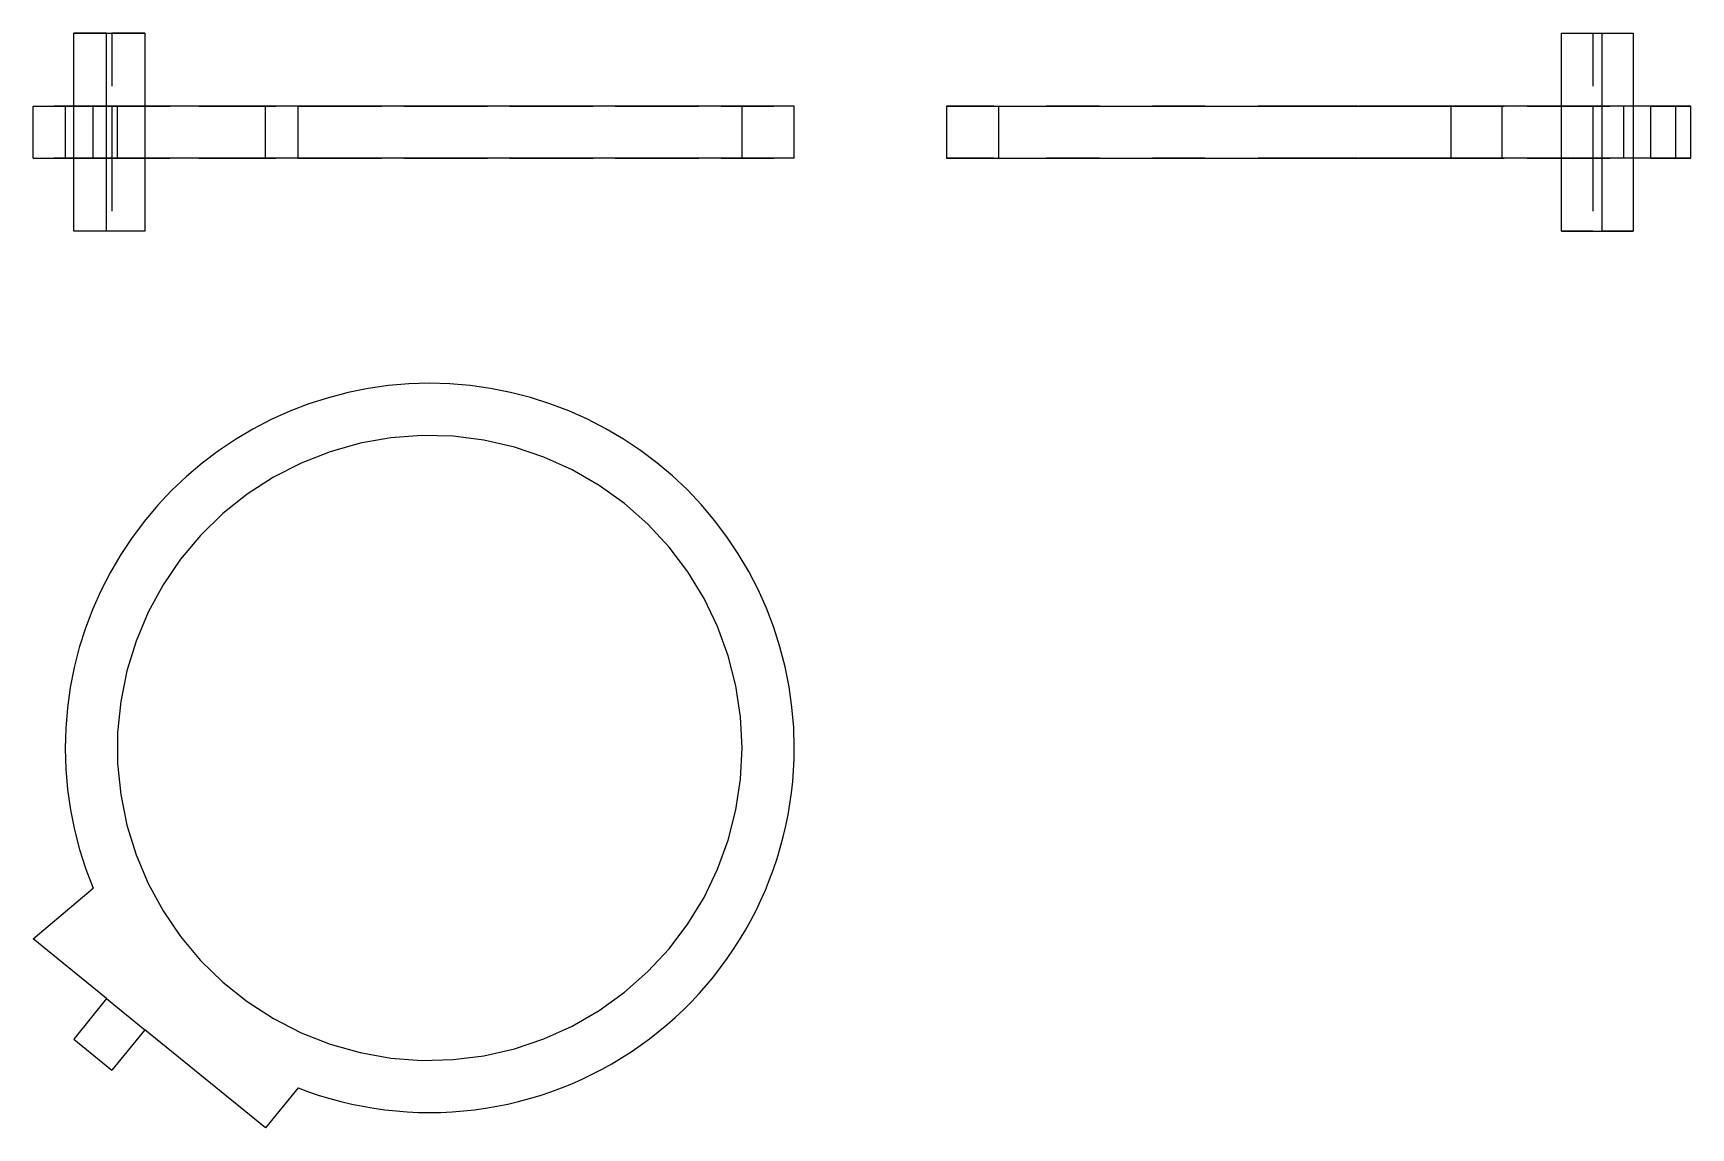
# Model space of a CAD drawing. Extents: x 0 to 3.14, y 0 to 2.07.
import ezdxf

# ---------------------------------------------------------------- set-up
doc = ezdxf.new("R2010")
doc.units = 0
doc.linetypes.add('HIDDEN', pattern=[0.071972, 0.048005, -0.023967])
for name, color, linetype in [('FRONT', 7, 'CONTINUOUS'), ('FRONT_HID', 7, 'HIDDEN'), ('LEFT', 7, 'CONTINUOUS'), ('LEFT_HID', 7, 'HIDDEN'), ('TOP', 7, 'CONTINUOUS')]:
    doc.layers.add(name, color=color, linetype=linetype)

msp = doc.modelspace()

# ---------------------------------------------------------------- linework, layer by layer
at = {"layer": 'FRONT'}
for p, q in [((0.076731, 1.932098), (0.076731, 2.069984)), ((0.138838, 2.069984), (0.076731, 2.069984)), ((0.138838, 1.932098), (0.138838, 2.069984)), ((0.138838, 2.069984), (0.211157, 2.069984)), ((0.211157, 2.069984), (0.211157, 1.932098)), ((0, 1.833608), (0, 1.932098)), ((0, 1.932098), (0.06057, 1.932098)), ((1.43943, 1.932098), (0.06057, 1.932098)), ((0.06057, 1.932098), (0.06057, 1.833608)), ((1.43943, 1.833608), (1.43943, 1.932098)), ((0, 1.833608), (0.06057, 1.833608)), ((1.43943, 1.833608), (0.06057, 1.833608)), ((0.076731, 1.695722), (0.076731, 1.833608)), ((0.138838, 1.695722), (0.138838, 1.833608)), ((0.211157, 1.833608), (0.211157, 1.695722)), ((0.138838, 1.695722), (0.076731, 1.695722)), ((0.211157, 1.695722), (0.138838, 1.695722))]:
    msp.add_line(p, q, dxfattribs=at)
at = {"layer": 'FRONT_HID', "linetype": 'HIDDEN'}
for p, q in [((0.076731, 2.069984), (0.14905, 2.069984)), ((0.211157, 2.069984), (0.14905, 2.069984)), ((0.14905, 2.069984), (0.14905, 1.932098)), ((0.138838, 1.932098), (0, 1.932098)), ((0.06057, 1.932098), (0.11361, 1.932098)), ((0.06057, 1.932098), (0.11361, 1.932098)), ((0.076731, 1.833608), (0.076731, 1.932098)), ((0.11361, 1.833608), (0.11361, 1.932098)), ((0.11361, 1.932098), (0.500935, 1.932098)), ((0.11361, 1.932098), (0.500935, 1.932098)), ((0.138838, 1.833608), (0.138838, 1.932098)), ((0.211157, 1.932098), (0.138838, 1.932098)), ((0.14905, 1.932098), (0.14905, 1.833608)), ((1.34094, 1.932098), (0.15906, 1.932098)), ((0.15906, 1.932098), (1.34094, 1.932098)), ((0.15906, 1.932098), (0.15906, 1.833608)), ((0.43956, 1.932098), (0.211157, 1.932098)), ((0.211157, 1.932098), (0.211157, 1.833608)), ((0.500935, 1.932098), (0.43956, 1.932098)), ((0.43956, 1.833608), (0.43956, 1.932098)), ((0.500935, 1.833608), (0.500935, 1.932098)), ((0.500935, 1.932098), (1.43943, 1.932098)), ((1.34094, 1.833608), (1.34094, 1.932098)), ((0.138838, 1.833608), (0, 1.833608)), ((0.06057, 1.833608), (0.11361, 1.833608)), ((0.06057, 1.833608), (0.11361, 1.833608)), ((0.11361, 1.833608), (0.500935, 1.833608)), ((0.11361, 1.833608), (0.500935, 1.833608)), ((0.138838, 1.833608), (0.211157, 1.833608)), ((0.14905, 1.833608), (0.14905, 1.695722)), ((1.34094, 1.833608), (0.15906, 1.833608)), ((0.15906, 1.833608), (1.34094, 1.833608)), ((0.43956, 1.833608), (0.211157, 1.833608)), ((0.500935, 1.833608), (0.43956, 1.833608)), ((0.500935, 1.833608), (1.43943, 1.833608)), ((0.14905, 1.695722), (0.076731, 1.695722)), ((0.211157, 1.695722), (0.14905, 1.695722))]:
    msp.add_line(p, q, dxfattribs=at)
at = {"layer": 'LEFT'}
for p, q in [((2.890815, 2.069984), (2.967254, 2.069984)), ((2.890815, 1.932098), (2.890815, 2.069984)), ((2.967254, 1.932098), (2.967254, 2.069984)), ((2.967254, 2.069984), (3.026014, 2.069984)), ((3.026014, 2.069984), (3.026014, 1.932098)), ((1.727316, 1.932098), (2.681925, 1.932098)), ((1.727316, 1.932098), (1.727316, 1.833608)), ((2.778009, 1.932098), (2.681925, 1.932098)), ((2.681925, 1.833608), (2.681925, 1.932098)), ((2.890815, 1.932098), (2.778009, 1.932098)), ((2.778009, 1.833608), (2.778009, 1.932098)), ((2.890815, 1.833608), (2.890815, 1.932098)), ((2.967254, 1.833608), (2.967254, 1.932098)), ((3.026014, 1.932098), (3.026014, 1.833608)), ((3.135152, 1.932098), (3.026014, 1.932098)), ((3.135152, 1.833608), (3.135152, 1.932098)), ((1.727316, 1.833608), (2.681925, 1.833608)), ((2.778009, 1.833608), (2.681925, 1.833608)), ((2.890815, 1.833608), (2.778009, 1.833608)), ((2.890815, 1.695722), (2.890815, 1.833608)), ((2.967254, 1.695722), (2.967254, 1.833608)), ((3.026014, 1.833608), (3.026014, 1.695722)), ((3.135152, 1.833608), (3.026014, 1.833608)), ((2.890815, 1.695722), (2.967254, 1.695722)), ((3.026014, 1.695722), (2.967254, 1.695722))]:
    msp.add_line(p, q, dxfattribs=at)
at = {"layer": 'LEFT_HID', "linetype": 'HIDDEN'}
for p, q in [((2.890815, 2.069984), (2.949574, 2.069984)), ((2.949574, 2.069984), (3.026014, 2.069984)), ((2.949574, 2.069984), (2.949574, 1.932098)), ((2.416745, 1.932098), (1.727316, 1.932098)), ((2.416745, 1.932098), (1.825806, 1.932098)), ((1.825806, 1.932098), (3.007685, 1.932098)), ((1.825806, 1.932098), (1.825806, 1.833608)), ((3.106175, 1.932098), (2.416745, 1.932098)), ((3.007685, 1.932098), (2.416745, 1.932098)), ((2.681925, 1.932098), (3.059614, 1.932098)), ((2.681925, 1.932098), (3.059614, 1.932098)), ((2.949574, 1.932098), (2.890815, 1.932098)), ((3.026014, 1.932098), (2.949574, 1.932098)), ((2.949574, 1.932098), (2.949574, 1.833608)), ((3.007685, 1.932098), (3.007685, 1.833608)), ((3.059614, 1.932098), (3.135152, 1.932098)), ((3.059614, 1.833608), (3.059614, 1.932098)), ((3.059614, 1.932098), (3.106175, 1.932098)), ((3.106175, 1.932098), (3.106175, 1.833608)), ((2.416745, 1.833608), (1.727316, 1.833608)), ((2.416745, 1.833608), (1.825806, 1.833608)), ((1.825806, 1.833608), (3.007685, 1.833608)), ((3.106175, 1.833608), (2.416745, 1.833608)), ((3.007685, 1.833608), (2.416745, 1.833608)), ((2.681925, 1.833608), (3.059614, 1.833608)), ((2.681925, 1.833608), (3.059614, 1.833608)), ((2.890815, 1.833608), (2.949574, 1.833608)), ((2.949574, 1.833608), (2.949574, 1.695722)), ((3.026014, 1.833608), (2.949574, 1.833608)), ((3.059614, 1.833608), (3.135152, 1.833608)), ((3.059614, 1.833608), (3.106175, 1.833608)), ((2.949574, 1.695722), (2.890815, 1.695722)), ((2.949574, 1.695722), (3.026014, 1.695722))]:
    msp.add_line(p, q, dxfattribs=at)
at = {"layer": 'TOP'}
for p, q in [((0.558407, 1.38068), (0.521553, 1.368887)), ((0.595865, 1.390386), (0.558407, 1.38068)), ((0.633809, 1.397975), (0.595865, 1.390386)), ((0.672118, 1.403423), (0.633809, 1.397975)), ((0.710673, 1.406714), (0.672118, 1.403423)), ((0.749352, 1.407836), (0.710673, 1.406714)), ((0.788033, 1.406786), (0.749352, 1.407836)), ((0.826594, 1.403568), (0.788033, 1.406786)), ((0.864913, 1.398192), (0.826594, 1.403568)), ((0.902871, 1.390674), (0.864913, 1.398192)), ((0.940347, 1.381039), (0.902871, 1.390674)), ((0.977223, 1.369316), (0.940347, 1.381039)), ((0.485418, 1.355046), (0.450117, 1.339199)), ((0.521553, 1.368887), (0.485418, 1.355046)), ((1.013384, 1.355542), (0.977223, 1.369316)), ((1.048715, 1.339762), (1.013384, 1.355542)), ((0.41576, 1.321397), (0.382457, 1.301695)), ((0.450117, 1.339199), (0.41576, 1.321397)), ((1.083105, 1.322024), (1.048715, 1.339762)), ((1.116446, 1.302385), (1.083105, 1.322024)), ((0.382457, 1.301695), (0.350311, 1.280156)), ((0.618504, 1.29453), (0.561794, 1.278575)), ((0.67652, 1.30476), (0.618504, 1.29453)), ((0.735267, 1.309163), (0.67652, 1.30476)), ((0.794161, 1.307694), (0.735267, 1.309163)), ((0.852616, 1.300369), (0.794161, 1.307694)), ((0.91005, 1.287259), (0.852616, 1.300369)), ((0.965895, 1.268497), (0.91005, 1.287259)), ((1.148632, 1.280906), (1.116446, 1.302385)), ((0.319424, 1.256847), (0.289894, 1.231841)), ((0.350311, 1.280156), (0.319424, 1.256847)), ((0.506954, 1.257052), (0.45453, 1.230175)), ((0.561794, 1.278575), (0.506954, 1.257052)), ((1.019593, 1.244267), (0.965895, 1.268497)), ((1.179563, 1.257655), (1.148632, 1.280906)), ((1.20914, 1.232706), (1.179563, 1.257655)), ((0.289894, 1.231841), (0.261813, 1.205219)), ((0.45453, 1.230175), (0.405043, 1.198213)), ((1.070612, 1.214811), (1.019593, 1.244267)), ((1.237271, 1.206136), (1.20914, 1.232706)), ((0.261813, 1.205219), (0.235269, 1.177063)), ((0.405043, 1.198213), (0.358984, 1.161482)), ((1.118445, 1.180422), (1.070612, 1.214811)), ((1.263867, 1.17803), (1.237271, 1.206136)), ((0.235269, 1.177063), (0.210348, 1.147462)), ((0.358984, 1.161482), (0.316811, 1.120348)), ((1.162616, 1.141441), (1.118445, 1.180422)), ((1.288845, 1.148476), (1.263867, 1.17803)), ((0.210348, 1.147462), (0.187126, 1.11651)), ((1.202686, 1.098255), (1.162616, 1.141441)), ((1.312124, 1.117567), (1.288845, 1.148476)), ((0.187126, 1.11651), (0.165677, 1.084303)), ((0.316811, 1.120348), (0.278943, 1.075219)), ((1.238257, 1.051295), (1.202686, 1.098255)), ((1.333634, 1.085401), (1.312124, 1.117567)), ((0.165677, 1.084303), (0.146069, 1.050944)), ((0.278943, 1.075219), (0.245757, 1.026543)), ((1.353304, 1.052079), (1.333634, 1.085401)), ((0.146069, 1.050944), (0.128364, 1.016537)), ((1.268976, 1.001026), (1.238257, 1.051295)), ((1.371074, 1.017706), (1.353304, 1.052079)), ((0.128364, 1.016537), (0.112617, 0.981192)), ((0.245757, 1.026543), (0.217582, 0.974806)), ((1.386888, 0.98239), (1.371074, 1.017706)), ((0.112617, 0.981192), (0.098878, 0.945018)), ((0.217582, 0.974806), (0.194698, 0.92052)), ((1.294537, 0.947948), (1.268976, 1.001026)), ((1.400695, 0.946242), (1.386888, 0.98239)), ((0.098878, 0.945018), (0.087189, 0.90813)), ((1.314686, 0.892589), (1.294537, 0.947948)), ((1.412453, 0.909376), (1.400695, 0.946242)), ((0.194698, 0.92052), (0.177334, 0.864225)), ((1.422124, 0.871909), (1.412453, 0.909376)), ((0.087189, 0.90813), (0.077589, 0.870645)), ((1.329223, 0.835499), (1.314686, 0.892589)), ((0.077589, 0.870645), (0.070107, 0.832681)), ((0.177334, 0.864225), (0.165661, 0.806482)), ((1.429677, 0.833959), (1.422124, 0.871909)), ((0.070107, 0.832681), (0.064767, 0.794356)), ((1.338003, 0.777245), (1.329223, 0.835499)), ((1.435089, 0.795644), (1.429677, 0.833959)), ((0.064767, 0.794356), (0.061585, 0.755792)), ((0.165661, 0.806482), (0.159795, 0.747863)), ((1.438344, 0.757086), (1.435089, 0.795644)), ((0.061585, 0.755792), (0.060572, 0.71711)), ((1.34094, 0.718407), (1.338003, 0.777245)), ((1.43943, 0.718407), (1.438344, 0.757086)), ((0.159795, 0.747863), (0.159795, 0.688951)), ((0.060572, 0.71711), (0.06173, 0.678433)), ((1.338003, 0.659568), (1.34094, 0.718407)), ((1.438122, 0.675964), (1.439103, 0.697175)), ((1.439103, 0.697175), (1.43943, 0.718407)), ((0.06173, 0.678433), (0.065057, 0.639881)), ((0.159795, 0.688951), (0.165661, 0.630332)), ((1.329223, 0.601314), (1.338003, 0.659568)), ((1.436489, 0.654793), (1.438122, 0.675964)), ((0.065057, 0.639881), (0.070541, 0.601577)), ((0.165661, 0.630332), (0.177334, 0.572588)), ((1.43127, 0.612653), (1.434204, 0.633683)), ((1.434204, 0.633683), (1.436489, 0.654793)), ((0.070541, 0.601577), (0.078166, 0.56364)), ((1.314686, 0.544224), (1.329223, 0.601314)), ((1.427691, 0.591723), (1.43127, 0.612653)), ((0.177334, 0.572588), (0.194698, 0.516293)), ((1.418606, 0.550243), (1.423468, 0.570913)), ((1.423468, 0.570913), (1.427691, 0.591723)), ((0.078166, 0.56364), (0.087907, 0.526191)), ((1.294537, 0.488865), (1.314686, 0.544224)), ((1.413111, 0.529733), (1.418606, 0.550243)), ((0.087907, 0.526191), (0.099734, 0.489348)), ((0.194698, 0.516293), (0.217582, 0.462008)), ((1.400238, 0.489269), (1.406986, 0.509402)), ((1.406986, 0.509402), (1.413111, 0.529733)), ((0.099734, 0.489348), (0.11361, 0.453226)), ((1.268976, 0.435787), (1.294537, 0.488865)), ((1.392873, 0.469353), (1.400238, 0.489269)), ((0, 0.357143), (0.11361, 0.453226)), ((0.217582, 0.462008), (0.245757, 0.41027)), ((1.376322, 0.430249), (1.384898, 0.449674)), ((1.384898, 0.449674), (1.392873, 0.469353)), ((0.245757, 0.41027), (0.278943, 0.361595)), ((1.238257, 0.385518), (1.268976, 0.435787)), ((1.357394, 0.392239), (1.367151, 0.411098)), ((1.367151, 0.411098), (1.376322, 0.430249)), ((1.202686, 0.338558), (1.238257, 0.385518)), ((1.347062, 0.373688), (1.357394, 0.392239)), ((0.138838, 0.244337), (0, 0.357143)), ((0.278943, 0.361595), (0.316811, 0.316466)), ((1.324708, 0.337586), (1.336163, 0.355465)), ((1.336163, 0.355465), (1.347062, 0.373688)), ((0.316811, 0.316466), (0.358984, 0.275331)), ((1.162616, 0.295372), (1.202686, 0.338558)), ((1.300174, 0.302928), (1.312708, 0.320068)), ((1.312708, 0.320068), (1.324708, 0.337586)), ((1.118445, 0.256391), (1.162616, 0.295372)), ((1.273553, 0.269847), (1.287118, 0.286183)), ((1.287118, 0.286183), (1.300174, 0.302928)), ((0.358984, 0.275331), (0.405043, 0.2386)), ((1.070612, 0.222002), (1.118445, 0.256391)), ((1.244946, 0.238467), (1.259491, 0.253937)), ((1.259491, 0.253937), (1.273553, 0.269847)), ((0.138838, 0.244337), (0.076731, 0.167897)), ((0.138838, 0.244337), (0.211157, 0.185578)), ((0.405043, 0.2386), (0.45453, 0.206638)), ((1.019593, 0.192546), (1.070612, 0.222002)), ((1.214461, 0.208908), (1.229931, 0.223453)), ((1.229931, 0.223453), (1.244946, 0.238467)), ((0.45453, 0.206638), (0.506954, 0.179762)), ((0.965895, 0.168316), (1.019593, 0.192546)), ((1.182214, 0.181281), (1.19855, 0.194846)), ((1.19855, 0.194846), (1.214461, 0.208908)), ((0.076731, 0.167897), (0.14905, 0.109138)), ((0.211157, 0.185578), (0.14905, 0.109138)), ((0.43956, 0), (0.211157, 0.185578)), ((0.506954, 0.179762), (0.561794, 0.158239)), ((0.561794, 0.158239), (0.618504, 0.142283)), ((0.91005, 0.149554), (0.965895, 0.168316)), ((1.148328, 0.155692), (1.165468, 0.168226)), ((1.165468, 0.168226), (1.182214, 0.181281)), ((0.618504, 0.142283), (0.67652, 0.132053)), ((0.67652, 0.132053), (0.735267, 0.127651)), ((0.735267, 0.127651), (0.794161, 0.129119)), ((0.794161, 0.129119), (0.852616, 0.136445)), ((0.852616, 0.136445), (0.91005, 0.149554)), ((1.094708, 0.121339), (1.112931, 0.132238)), ((1.112931, 0.132238), (1.13081, 0.143692)), ((1.13081, 0.143692), (1.148328, 0.155692)), ((1.038146, 0.09208), (1.057298, 0.101251)), ((1.057298, 0.101251), (1.076157, 0.111007)), ((1.076157, 0.111007), (1.094708, 0.121339)), ((0.500935, 0.075538), (0.43956, 0)), ((0.500935, 0.075538), (0.520851, 0.068173)), ((0.520851, 0.068173), (0.540984, 0.061425)), ((0.958993, 0.061417), (0.979126, 0.068165)), ((0.979126, 0.068165), (0.999042, 0.075529)), ((0.999042, 0.075529), (1.018722, 0.083503)), ((1.018722, 0.083503), (1.038146, 0.09208)), ((0.540984, 0.061425), (0.561315, 0.055299)), ((0.561315, 0.055299), (0.581825, 0.049803)), ((0.581825, 0.049803), (0.602495, 0.044941)), ((0.602495, 0.044941), (0.623304, 0.040718)), ((0.623304, 0.040718), (0.644234, 0.037138)), ((0.644234, 0.037138), (0.665264, 0.034204)), ((0.665264, 0.034204), (0.686375, 0.031919)), ((0.686375, 0.031919), (0.707545, 0.030285)), ((0.79243, 0.030284), (0.813601, 0.031917)), ((0.813601, 0.031917), (0.834712, 0.034201)), ((0.834712, 0.034201), (0.855742, 0.037134)), ((0.855742, 0.037134), (0.876672, 0.040714)), ((0.876672, 0.040714), (0.897481, 0.044936)), ((0.897481, 0.044936), (0.918151, 0.049797)), ((0.918151, 0.049797), (0.938662, 0.055293)), ((0.938662, 0.055293), (0.958993, 0.061417)), ((0.707545, 0.030285), (0.728756, 0.029304)), ((0.728756, 0.029304), (0.749988, 0.028977)), ((0.749988, 0.028977), (0.771219, 0.029304)), ((0.771219, 0.029304), (0.79243, 0.030284))]:
    msp.add_line(p, q, dxfattribs=at)

doc.saveas('drawing.dxf')
